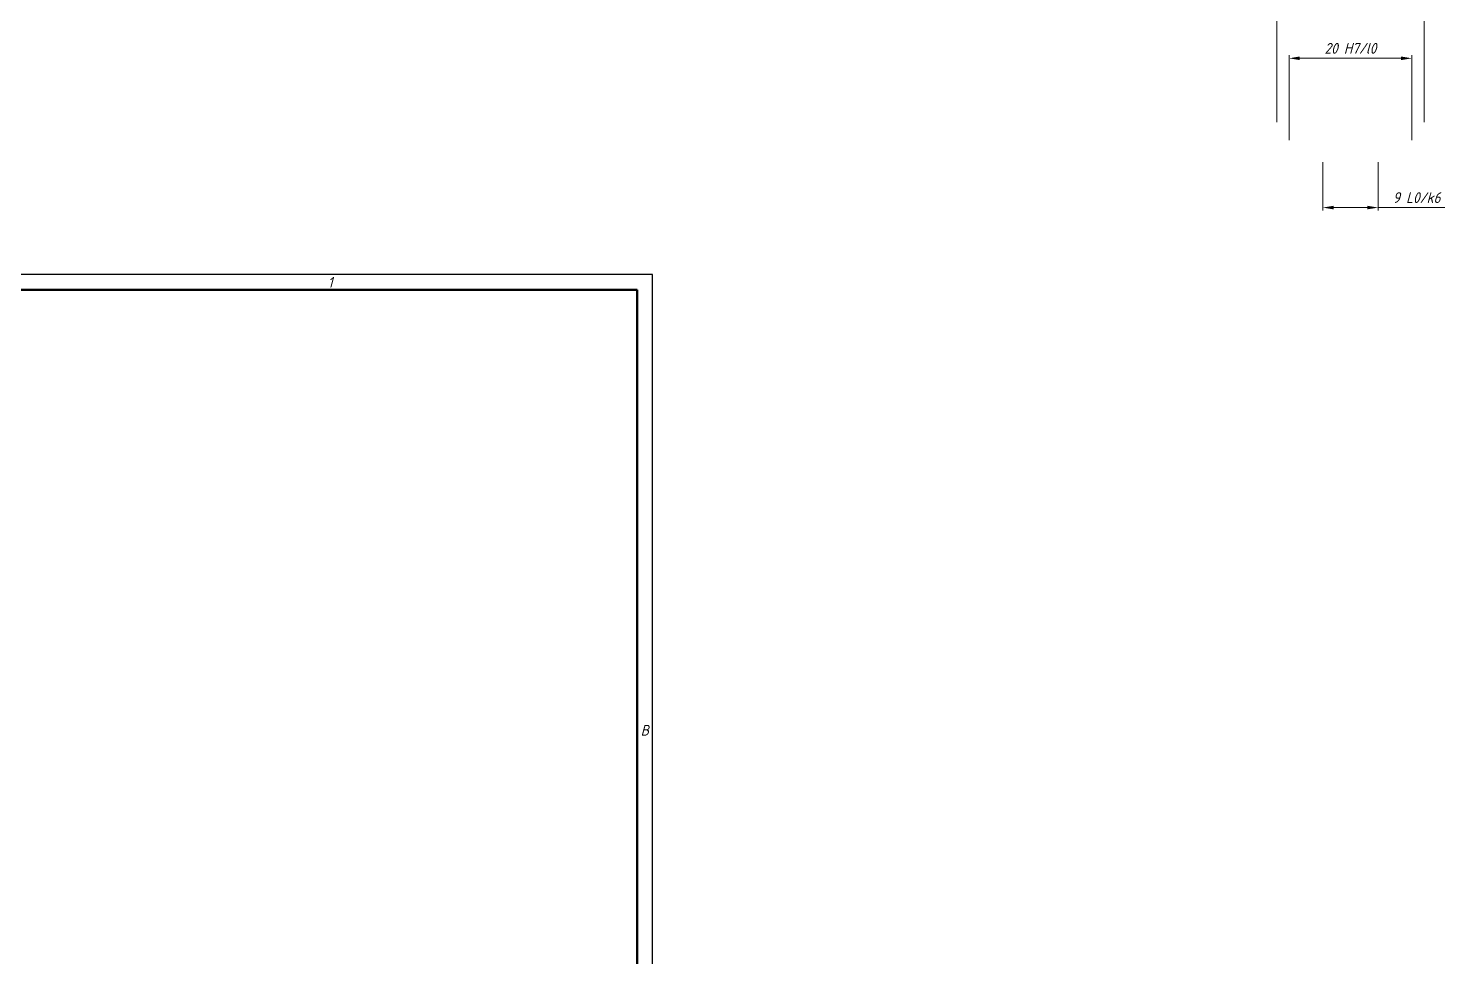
# Model space of a CAD drawing. Header units: millimetres. Extents: x -1178 to 2000, y -2432 to 1302.
# Drawn here: x 637.6 to 1099.2, y -303.6 to -1.1 of the extents above; entities that cross this region are included whole.
import ezdxf
from ezdxf.enums import TextEntityAlignment as Align

# ---------------------------------------------------------------- set-up
doc = ezdxf.new("R2010")
doc.units = ezdxf.units.MM
for name, color, linetype, lineweight in [('AM_5', 3, 'Continuous', 15), ('AM_BOR', 7, 'Continuous', 35), ('основные', 7, 'Continuous', 35)]:
    doc.layers.add(name, color=color, linetype=linetype, lineweight=lineweight)
doc.styles.add('ACGOSTTS', font='geniso.shx', dxfattribs={"oblique": 15})
doc.styles.get("Standard").update_dxf_attribs({"font": 'geniso.shx', "oblique": 15})
doc.dimstyles.new('AM_GOST$0', dxfattribs={"dimtxt": 3.5, "dimasz": 3.5, "dimexe": 1, "dimexo": 1, "dimgap": 1.5, "dimtad": 1, "dimtoh": 1, "dimtxsty": 'Standard', "dimcen": 0, "dimclrd": 256, "dimclre": 256, "dimclrt": 2, "dimadec": 0, "dimazin": 2, "dimtp": 0.1, "dimtm": 0.1, "dimtfac": 0.71, "dimtmove": 0, "dimatfit": 3, "dimfxl": 1, "dimtolj": 1, "dimlwd": -1, "dimlwe": -1, "dimarcsym": 1})

# ---------------------------------------------------------------- blocks, each defined once
blk = doc.blocks.new('*D22')
at = {"layer": 'AM_5', "linetype": 'ByBlock', "transparency": 16777216}
for p, q in [((1059.48, -44.7), (1059.48, -60.53)), ((1077.48, -44.7), (1077.48, -60.53)), ((1062.98, -59.53), (1073.98, -59.53)), ((1077.48, -59.53), (1099.19, -59.53))]:
    blk.add_line(p, q, dxfattribs=at)
at = {"layer": 'AM_5', "transparency": 16777216}
for points in [[(1062.98, -58.95), (1062.98, -60.11), (1059.48, -59.53)], [(1073.98, -58.95), (1073.98, -60.11), (1077.48, -59.53)]]:
    blk.add_solid(points, dxfattribs=at)
at = {"layer": 'Defpoints', "color": 0, "transparency": 16777216}
for p in [(1059.48, -43.7), (1077.48, -43.7), (1077.48, -59.53)]:
    blk.add_point(p, dxfattribs=at)
at = {"layer": 'AM_5', "color": 2, "transparency": 16777216, "insert": (1090.08, -56.28), "char_height": 3.5, "attachment_point": 5}
blk.add_mtext('\\A1;9 L0/k6', dxfattribs=at)
blk = doc.blocks.new('*D23')
at = {"layer": 'AM_5', "linetype": 'ByBlock', "transparency": 16777216}
for p, q in [((1048.48, -37.6), (1048.48, -9.89)), ((1051.98, -10.89), (1084.98, -10.89)), ((1088.48, -37.6), (1088.48, -9.89))]:
    blk.add_line(p, q, dxfattribs=at)
at = {"layer": 'AM_5', "transparency": 16777216}
for points in [[(1051.98, -10.3), (1051.98, -11.47), (1048.48, -10.89)], [(1084.98, -10.3), (1084.98, -11.47), (1088.48, -10.89)]]:
    blk.add_solid(points, dxfattribs=at)
at = {"layer": 'Defpoints', "color": 0, "transparency": 16777216}
for p in [(1088.48, -10.89), (1048.48, -38.6), (1088.48, -38.6)]:
    blk.add_point(p, dxfattribs=at)
at = {"layer": 'AM_5', "color": 2, "transparency": 16777216, "insert": (1068.48, -7.64), "char_height": 3.5, "attachment_point": 5}
blk.add_mtext('\\A1;20 H7/l0', dxfattribs=at)
blk = doc.blocks.new('*D24')
at = {"layer": 'AM_5', "linetype": 'ByBlock', "transparency": 16777216}
for p, q in [((1044.48, -31.7), (1044.48, 5.55)), ((1092.48, -31.7), (1092.48, 5.55)), ((1047.98, 4.55), (1088.98, 4.55))]:
    blk.add_line(p, q, dxfattribs=at)
at = {"layer": 'AM_5', "transparency": 16777216}
for points in [[(1047.98, 5.14), (1047.98, 3.97), (1044.48, 4.55)], [(1088.98, 5.14), (1088.98, 3.97), (1092.48, 4.55)]]:
    blk.add_solid(points, dxfattribs=at)
at = {"layer": 'Defpoints', "color": 0, "transparency": 16777216}
for p in [(1092.48, 4.55), (1044.48, -32.7), (1092.48, -32.7)]:
    blk.add_point(p, dxfattribs=at)
at = {"layer": 'AM_5', "color": 2, "transparency": 16777216, "insert": (1068.48, 7.8), "char_height": 3.5, "attachment_point": 5}
blk.add_mtext('\\A1;24 {}{\\C2; H7/k6}', dxfattribs=at)
blk = doc.blocks.new('GOST_A1_LANDSCAPE')
at = {"layer": 'AM_BOR', "color": 1, "lineweight": 25}
for p, q in [((841, 594), (0, 594)), ((841, 0), (841, 594))]:
    blk.add_line(p, q, dxfattribs=at)
at = {"layer": 'AM_BOR', "color": 7, "lineweight": 50}
for p, q in [((836, 589), (20, 589)), ((836, 5), (836, 589))]:
    blk.add_line(p, q, dxfattribs=at)
at = {"layer": 'AM_BOR', "color": 1, "lineweight": 25, "style": 'ACGOSTTS', "oblique": 15}
for s, p in [('1', (736, 591.5)), ('B', (838.5, 445.5))]:
    blk.add_text(s, height=3.5, dxfattribs=at).set_placement(p, align=Align.MIDDLE_CENTER)

msp = doc.modelspace()

# ---------------------------------------------------------------- block references
at = {"layer": 'основные', "lineweight": 0}
msp.add_blockref('GOST_A1_LANDSCAPE', (0, -675.362), dxfattribs=at)

# ---------------------------------------------------------------- dimensions: what is measured, and where the dimension line sits
at = {"layer": 'AM_5'}
for base, p1, p2, text, override, picture, middle in [((1092.477, 4.554), (1044.477, -32.703), (1092.477, -32.703), '24 {}{\\C2; H7/k6}', {"dimtp": 0.1, "dimtm": 0.1, "dimtdec": 3, "dimtzin": 8}, '*D24', (1068.477, 7.804)), ((1088.477, -10.886), (1048.477, -38.597), (1088.477, -38.597), '20 H7/l0', {"dimpost": ''}, '*D23', (1068.477, -7.635))]:
    dim = msp.add_linear_dim(base=base, p1=p1, p2=p2, text=text, dimstyle='AM_GOST$0', override=override, dxfattribs=at)
    dim.commit()
    dim.dimension.update_dxf_attribs({"geometry": picture, "text_midpoint": middle})
dim = msp.add_linear_dim(base=(1077.477, -59.53), p1=(1059.48, -43.703), p2=(1077.477, -43.703), text='9 L0/k6', dimstyle='AM_GOST$0', dxfattribs=at)
dim.commit()
dim.dimension.update_dxf_attribs({"geometry": '*D22', "text_midpoint": (1090.084, -56.28)})

doc.saveas('drawing.dxf')
